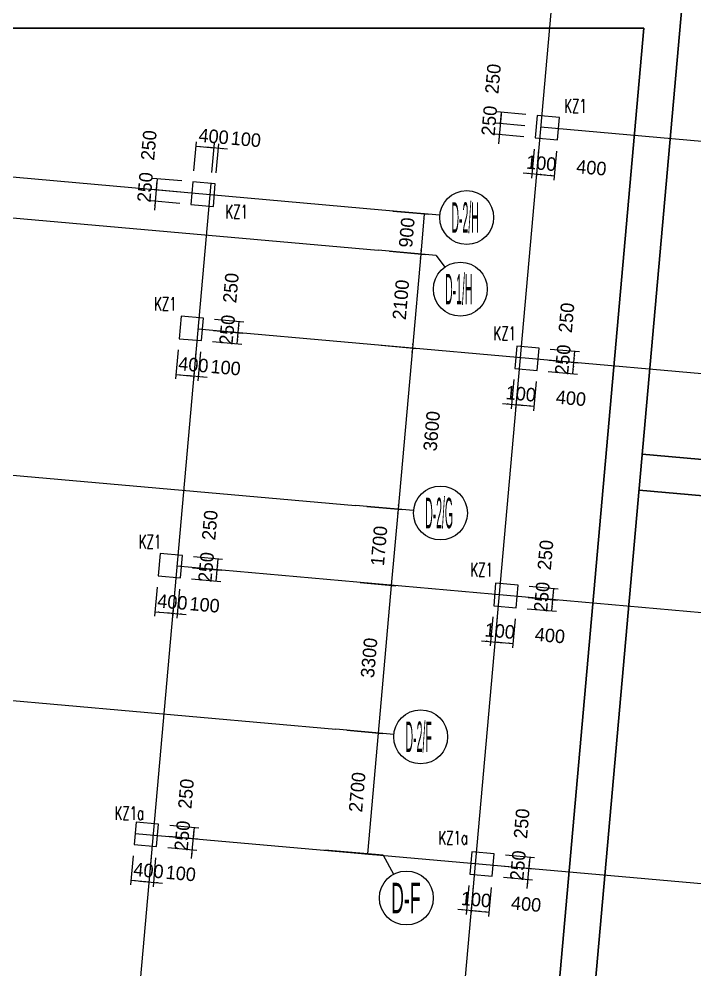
# Model space of a CAD drawing. Extents: x 19107 to 699106, y -67310 to 245688.
# Drawn here: x 583757 to 598803, y 76273 to 97433 of the extents above; entities that cross this region are included whole.
import ezdxf

# ---------------------------------------------------------------- set-up
doc = ezdxf.new("R2010")
doc.units = 0
doc.header["$LTSCALE"] = 100
doc.header["$MEASUREMENT"] = 0
for name, color, linetype in [('AXIS', 3, 'Continuous'), ('DIM', 3, 'Continuous'), ('DOTE', 253, 'Continuous'), ('L-AXIS', 3, 'Continuous')]:
    doc.layers.add(name, color=color, linetype=linetype)
doc.layers.add('Select Column Frame Position', color=7, linetype='Continuous', lineweight=0)
doc.styles.get("Standard").update_dxf_attribs({"font": 'standard'})
doc.styles.add('汉字', font='汉字')
doc.dimstyles.get("Standard").update_dxf_attribs({"dimtxt": 300, "dimasz": 100, "dimexe": 100, "dimexo": 250, "dimgap": 100, "dimtad": 0, "dimtoh": 1, "dimdec": 0, "dimdsep": 46, "dimcen": 0.09, "dimclrt": 7, "dimadec": 0, "dimazin": 0, "dimtfac": 1, "dimtdec": 4, "dimtofl": 0, "dimtmove": 0, "dimatfit": 3, "dimfxl": 1, "dimtolj": 1, "dimtzin": 0, "dimarcsym": 0})

# ---------------------------------------------------------------- blocks, each defined once
blk = doc.blocks.new('*D376')
at = {"layer": 'L-AXIS', "color": 0, "linetype": 'ByBlock', "lineweight": -2}
for p, q in [((591815, 90173), (592612, 90102)), ((592513, 90111), (592195, 86525)), ((591497, 86587), (592294, 86516))]:
    blk.add_line(p, q, dxfattribs=at)
for points in [[(592513, 90111), (592520, 90010), (592487, 90012)], [(592195, 86525), (592187, 86626), (592220, 86623)]]:
    blk.add_solid(points, dxfattribs=at)
at = {"layer": 'L-AXIS', "color": 7, "linetype": 'Continuous', "lineweight": -2, "insert": (592944, 88264), "char_height": 300, "width": 775, "attachment_point": 5, "rotation": 84.9316, "style": '汉字'}
blk.add_mtext('3600', dxfattribs=at)
blk = doc.blocks.new('_AXISO')
blk.add_circle((0, 0), 0.5)
blk = doc.blocks.new('*D710')
at = {"layer": 'L-AXIS', "color": 0, "linetype": 'ByBlock', "lineweight": -2}
for p, q in [((591055, 81606), (591853, 81535)), ((591753, 81544), (591514, 78855)), ((590817, 78917), (591614, 78846))]:
    blk.add_line(p, q, dxfattribs=at)
for points in [[(591753, 81544), (591761, 81443), (591727, 81446)], [(591514, 78855), (591507, 78956), (591540, 78953)]]:
    blk.add_solid(points, dxfattribs=at)
at = {"layer": 'L-AXIS', "color": 7, "linetype": 'Continuous', "lineweight": -2, "insert": (591285, 80230), "char_height": 300, "width": 780, "attachment_point": 5, "rotation": 84.9316, "style": '汉字'}
blk.add_mtext('2700', dxfattribs=at)
blk = doc.blocks.new('*D3582')
at = {"layer": 'L-AXIS', "color": 0, "linetype": 'ByBlock', "lineweight": -2}
for p, q in [((591497, 86587), (592294, 86516)), ((592195, 86525), (592044, 84831)), ((591347, 84893), (592144, 84823))]:
    blk.add_line(p, q, dxfattribs=at)
for points in [[(592195, 86525), (592202, 86424), (592169, 86427)], [(592044, 84831), (592037, 84932), (592070, 84929)]]:
    blk.add_solid(points, dxfattribs=at)
at = {"layer": 'L-AXIS', "color": 7, "linetype": 'Continuous', "lineweight": -2, "insert": (591771, 85709), "char_height": 300, "width": 690, "attachment_point": 5, "rotation": 84.9316, "style": '汉字'}
blk.add_mtext('1700', dxfattribs=at)
blk = doc.blocks.new('*D3919')
at = {"layer": 'L-AXIS', "color": 0, "linetype": 'ByBlock', "lineweight": -2}
for p, q in [((591347, 84893), (592144, 84823)), ((592044, 84831), (591753, 81544)), ((591055, 81606), (591853, 81535))]:
    blk.add_line(p, q, dxfattribs=at)
for points in [[(592044, 84831), (592052, 84730), (592019, 84733)], [(591753, 81544), (591745, 81645), (591778, 81642)]]:
    blk.add_solid(points, dxfattribs=at)
at = {"layer": 'L-AXIS', "color": 7, "linetype": 'Continuous', "lineweight": -2, "insert": (591550, 83219), "char_height": 300, "width": 780, "attachment_point": 5, "rotation": 84.9316, "style": '汉字'}
blk.add_mtext('3300', dxfattribs=at)
blk = doc.blocks.new('*D4257')
at = {"layer": 'L-AXIS', "color": 0, "linetype": 'ByBlock', "lineweight": -2}
for p, q in [((592000, 92264), (592798, 92194)), ((592698, 92202), (592513, 90111)), ((591815, 90173), (592612, 90102))]:
    blk.add_line(p, q, dxfattribs=at)
for points in [[(592698, 92202), (592706, 92101), (592673, 92104)], [(592513, 90111), (592505, 90212), (592538, 90209)]]:
    blk.add_solid(points, dxfattribs=at)
at = {"layer": 'L-AXIS', "color": 7, "linetype": 'Continuous', "lineweight": -2, "insert": (592257, 91187), "char_height": 300, "width": 775, "attachment_point": 5, "rotation": 84.9316, "style": '汉字'}
blk.add_mtext('2100', dxfattribs=at)
blk = doc.blocks.new('*D4593')
at = {"layer": 'L-AXIS', "color": 0, "linetype": 'ByBlock', "lineweight": -2}
for p, q in [((592080, 93161), (592877, 93090)), ((592778, 93099), (592698, 92202)), ((592000, 92264), (592798, 92194))]:
    blk.add_line(p, q, dxfattribs=at)
for points in [[(592778, 93099), (592785, 92998), (592752, 93001)], [(592698, 92202), (592690, 92303), (592724, 92301)]]:
    blk.add_solid(points, dxfattribs=at)
at = {"layer": 'L-AXIS', "color": 7, "linetype": 'Continuous', "lineweight": -2, "insert": (592389, 92682), "char_height": 300, "width": 556.67, "attachment_point": 5, "rotation": 84.9316, "style": '汉字'}
blk.add_mtext('900', dxfattribs=at)
blk = doc.blocks.new('*D1960')
at = {"layer": 'DIM', "color": 0, "linetype": 'ByBlock', "lineweight": -2}
for p, q in [((587297, 90071), (587240, 89424)), ((587696, 90036), (587638, 89388)), ((587249, 89523), (587647, 89488))]:
    blk.add_line(p, q, dxfattribs=at)
for points in [[(587249, 89523), (587350, 89531), (587347, 89498)], [(587647, 89488), (587546, 89480), (587549, 89513)]]:
    blk.add_solid(points, dxfattribs=at)
at = {"layer": 'DIM', "color": 7, "linetype": 'Continuous', "lineweight": -2, "insert": (587640, 89740), "char_height": 300, "width": 576.67, "attachment_point": 5, "rotation": 354.9316, "style": '汉字'}
blk.add_mtext('400', dxfattribs=at)
blk = doc.blocks.new('*D1994')
at = {"layer": 'DIM', "color": 0, "linetype": 'ByBlock', "lineweight": -2}
for p, q in [((587696, 90036), (587638, 89388)), ((587795, 90027), (587738, 89380)), ((587448, 89506), (587946, 89462))]:
    blk.add_line(p, q, dxfattribs=at)
for points in [[(587647, 89488), (587546, 89480), (587549, 89513)], [(587747, 89479), (587848, 89487), (587845, 89454)]]:
    blk.add_solid(points, dxfattribs=at)
at = {"layer": 'DIM', "color": 7, "linetype": 'Continuous', "lineweight": -2, "insert": (588357, 89676), "char_height": 300, "width": 476.67, "attachment_point": 5, "rotation": 354.9316, "style": '汉字'}
blk.add_mtext('100', dxfattribs=at)
blk = doc.blocks.new('*D2307')
at = {"layer": 'DIM', "color": 0, "linetype": 'ByBlock', "lineweight": -2}
for p, q in [((588089, 90503), (588736, 90446)), ((588614, 90205), (588637, 90454)), ((588067, 90254), (588714, 90197))]:
    blk.add_line(p, q, dxfattribs=at)
for points in [[(588637, 90454), (588644, 90353), (588611, 90356)], [(588614, 90205), (588607, 90306), (588640, 90304)]]:
    blk.add_solid(points, dxfattribs=at)
at = {"layer": 'DIM', "color": 7, "linetype": 'Continuous', "lineweight": -2, "insert": (588391, 90517), "char_height": 300, "width": 566.67, "attachment_point": 5, "rotation": 84.9316, "style": '汉字'}
blk.add_mtext('250', dxfattribs=at)
blk = doc.blocks.new('*D20')
at = {"layer": 'DIM', "color": 0, "linetype": 'ByBlock', "lineweight": -2}
for p, q in [((588111, 90752), (588758, 90695)), ((588637, 90454), (588659, 90703)), ((588089, 90503), (588736, 90446))]:
    blk.add_line(p, q, dxfattribs=at)
for points in [[(588659, 90703), (588666, 90602), (588633, 90605)], [(588637, 90454), (588629, 90555), (588662, 90553)]]:
    blk.add_solid(points, dxfattribs=at)
at = {"layer": 'DIM', "color": 7, "linetype": 'Continuous', "lineweight": -2, "insert": (588474, 91449), "char_height": 300, "width": 566.67, "attachment_point": 5, "rotation": 84.9316, "style": '汉字'}
blk.add_mtext('250', dxfattribs=at)
blk = doc.blocks.new('*D1732')
at = {"layer": 'DIM', "color": 0, "linetype": 'ByBlock', "lineweight": -2}
for p, q in [((594768, 89409), (594711, 88761)), ((594868, 89400), (594810, 88752)), ((594520, 88878), (595018, 88834))]:
    blk.add_line(p, q, dxfattribs=at)
for points in [[(594720, 88861), (594618, 88853), (594621, 88886)], [(594819, 88852), (594920, 88860), (594917, 88827)]]:
    blk.add_solid(points, dxfattribs=at)
at = {"layer": 'DIM', "color": 7, "linetype": 'Continuous', "lineweight": -2, "insert": (594927, 89093), "char_height": 300, "width": 476.67, "attachment_point": 5, "rotation": 354.9316, "style": '汉字'}
blk.add_mtext('100', dxfattribs=at)
blk = doc.blocks.new('*D2090')
at = {"layer": 'DIM', "color": 0, "linetype": 'ByBlock', "lineweight": -2}
for p, q in [((594868, 89400), (594810, 88752)), ((595266, 89364), (595209, 88717)), ((594819, 88852), (595218, 88817))]:
    blk.add_line(p, q, dxfattribs=at)
for points in [[(594819, 88852), (594920, 88860), (594917, 88827)], [(595218, 88817), (595116, 88809), (595119, 88842)]]:
    blk.add_solid(points, dxfattribs=at)
at = {"layer": 'DIM', "color": 7, "linetype": 'Continuous', "lineweight": -2, "insert": (596043, 88994), "char_height": 300, "width": 576.67, "attachment_point": 5, "rotation": 354.9316, "style": '汉字'}
blk.add_mtext('400', dxfattribs=at)
blk = doc.blocks.new('*D2406')
at = {"layer": 'DIM', "color": 0, "linetype": 'ByBlock', "lineweight": -2}
for p, q in [((595559, 89840), (596207, 89783)), ((596085, 89543), (596107, 89792)), ((595537, 89591), (596185, 89534))]:
    blk.add_line(p, q, dxfattribs=at)
for points in [[(596107, 89792), (596115, 89691), (596082, 89694)], [(596085, 89543), (596077, 89644), (596111, 89641)]]:
    blk.add_solid(points, dxfattribs=at)
at = {"layer": 'DIM', "color": 7, "linetype": 'Continuous', "lineweight": -2, "insert": (595862, 89854), "char_height": 300, "width": 566.67, "attachment_point": 5, "rotation": 84.9316, "style": '汉字'}
blk.add_mtext('250', dxfattribs=at)
blk = doc.blocks.new('*D2431')
at = {"layer": 'DIM', "color": 0, "linetype": 'ByBlock', "lineweight": -2}
for p, q in [((595581, 90089), (596229, 90032)), ((596107, 89792), (596129, 90041)), ((595559, 89840), (596207, 89783))]:
    blk.add_line(p, q, dxfattribs=at)
for points in [[(596129, 90041), (596137, 89940), (596104, 89943)], [(596107, 89792), (596099, 89893), (596133, 89890)]]:
    blk.add_solid(points, dxfattribs=at)
at = {"layer": 'DIM', "color": 7, "linetype": 'Continuous', "lineweight": -2, "insert": (595944, 90786), "char_height": 300, "width": 566.67, "attachment_point": 5, "rotation": 84.9316, "style": '汉字'}
blk.add_mtext('250', dxfattribs=at)
blk = doc.blocks.new('*D2441')
at = {"layer": 'DIM', "color": 0, "linetype": 'ByBlock', "lineweight": -2}
for p, q in [((587380, 93829), (586732, 93886)), ((586832, 93877), (586810, 93628)), ((587358, 93580), (586710, 93637))]:
    blk.add_line(p, q, dxfattribs=at)
for points in [[(586832, 93877), (586840, 93776), (586806, 93779)], [(586810, 93628), (586802, 93729), (586835, 93726)]]:
    blk.add_solid(points, dxfattribs=at)
at = {"layer": 'DIM', "color": 7, "linetype": 'Continuous', "lineweight": -2, "insert": (586647, 94623), "char_height": 300, "width": 566.67, "attachment_point": 5, "rotation": 84.9316, "style": '汉字'}
blk.add_mtext('250', dxfattribs=at)
blk = doc.blocks.new('*D158')
at = {"layer": 'DIM', "color": 0, "linetype": 'ByBlock', "lineweight": -2}
for p, q in [((586827, 93827), (586770, 93180)), ((587358, 93580), (586710, 93637)), ((587336, 93331), (586688, 93388))]:
    blk.add_line(p, q, dxfattribs=at)
for points in [[(586810, 93628), (586802, 93729), (586835, 93726)], [(586788, 93379), (586795, 93278), (586762, 93281)]]:
    blk.add_solid(points, dxfattribs=at)
at = {"layer": 'DIM', "color": 7, "linetype": 'Continuous', "lineweight": -2, "insert": (586564, 93690), "char_height": 300, "width": 566.67, "attachment_point": 5, "rotation": 84.9316, "style": '汉字'}
blk.add_mtext('250', dxfattribs=at)
blk = doc.blocks.new('*D488')
at = {"layer": 'DIM', "color": 0, "linetype": 'ByBlock', "lineweight": -2}
for p, q in [((587651, 94056), (587708, 94703)), ((587699, 94603), (588098, 94568)), ((588049, 94020), (588107, 94668))]:
    blk.add_line(p, q, dxfattribs=at)
for points in [[(587699, 94603), (587800, 94611), (587798, 94578)], [(588098, 94568), (587997, 94560), (588000, 94593)]]:
    blk.add_solid(points, dxfattribs=at)
at = {"layer": 'DIM', "color": 7, "linetype": 'Continuous', "lineweight": -2, "insert": (588090, 94820), "char_height": 300, "width": 576.67, "attachment_point": 5, "rotation": 354.9316, "style": '汉字'}
blk.add_mtext('400', dxfattribs=at)
blk = doc.blocks.new('*D838')
at = {"layer": 'DIM', "color": 0, "linetype": 'ByBlock', "lineweight": -2}
for p, q in [((587899, 94586), (588397, 94542)), ((588049, 94020), (588107, 94668)), ((588149, 94011), (588206, 94659))]:
    blk.add_line(p, q, dxfattribs=at)
for points in [[(588098, 94568), (587997, 94560), (588000, 94593)], [(588197, 94559), (588299, 94567), (588296, 94534)]]:
    blk.add_solid(points, dxfattribs=at)
at = {"layer": 'DIM', "color": 7, "linetype": 'Continuous', "lineweight": -2, "insert": (588807, 94756), "char_height": 300, "width": 476.67, "attachment_point": 5, "rotation": 354.9316, "style": '汉字'}
blk.add_mtext('100', dxfattribs=at)
blk = doc.blocks.new('*D1164')
at = {"layer": 'DIM', "color": 0, "linetype": 'ByBlock', "lineweight": -2}
for p, q in [((586829, 84792), (586772, 84144)), ((587228, 84757), (587170, 84109)), ((586781, 84244), (587179, 84209))]:
    blk.add_line(p, q, dxfattribs=at)
for points in [[(586781, 84244), (586882, 84252), (586879, 84219)], [(587179, 84209), (587078, 84201), (587081, 84234)]]:
    blk.add_solid(points, dxfattribs=at)
at = {"layer": 'DIM', "color": 7, "linetype": 'Continuous', "lineweight": -2, "insert": (587172, 84460), "char_height": 300, "width": 576.67, "attachment_point": 5, "rotation": 354.9316, "style": '汉字'}
blk.add_mtext('400', dxfattribs=at)
blk = doc.blocks.new('*D4174')
at = {"layer": 'DIM', "color": 0, "linetype": 'ByBlock', "lineweight": -2}
for p, q in [((587228, 84757), (587170, 84109)), ((587327, 84748), (587270, 84100)), ((586980, 84226), (587478, 84182))]:
    blk.add_line(p, q, dxfattribs=at)
for points in [[(587179, 84209), (587078, 84201), (587081, 84234)], [(587279, 84200), (587380, 84208), (587377, 84174)]]:
    blk.add_solid(points, dxfattribs=at)
at = {"layer": 'DIM', "color": 7, "linetype": 'Continuous', "lineweight": -2, "insert": (587889, 84397), "char_height": 300, "width": 476.67, "attachment_point": 5, "rotation": 354.9316, "style": '汉字'}
blk.add_mtext('100', dxfattribs=at)
blk = doc.blocks.new('*D4507')
at = {"layer": 'DIM', "color": 0, "linetype": 'ByBlock', "lineweight": -2}
for p, q in [((587620, 85224), (588268, 85166)), ((588146, 84926), (588168, 85175)), ((587598, 84975), (588246, 84917))]:
    blk.add_line(p, q, dxfattribs=at)
for points in [[(588168, 85175), (588176, 85074), (588143, 85077)], [(588146, 84926), (588138, 85027), (588172, 85024)]]:
    blk.add_solid(points, dxfattribs=at)
at = {"layer": 'DIM', "color": 7, "linetype": 'Continuous', "lineweight": -2, "insert": (587923, 85237), "char_height": 300, "width": 566.67, "attachment_point": 5, "rotation": 84.9316, "style": '汉字'}
blk.add_mtext('250', dxfattribs=at)
blk = doc.blocks.new('*D4874')
at = {"layer": 'DIM', "color": 0, "linetype": 'ByBlock', "lineweight": -2}
for p, q in [((587643, 85473), (588290, 85415)), ((588168, 85175), (588190, 85424)), ((587620, 85224), (588268, 85166))]:
    blk.add_line(p, q, dxfattribs=at)
for points in [[(588168, 85175), (588161, 85276), (588194, 85273)], [(588190, 85424), (588198, 85323), (588165, 85326)]]:
    blk.add_solid(points, dxfattribs=at)
at = {"layer": 'DIM', "color": 7, "linetype": 'Continuous', "lineweight": -2, "insert": (588006, 86170), "char_height": 300, "width": 566.67, "attachment_point": 5, "rotation": 84.9316, "style": '汉字'}
blk.add_mtext('250', dxfattribs=at)
blk = doc.blocks.new('*D5198')
at = {"layer": 'DIM', "color": 0, "linetype": 'ByBlock', "lineweight": -2}
for p, q in [((594300, 84129), (594242, 83482)), ((594400, 84121), (594342, 83473)), ((594052, 83599), (594550, 83555))]:
    blk.add_line(p, q, dxfattribs=at)
for points in [[(594251, 83581), (594150, 83574), (594153, 83607)], [(594351, 83573), (594452, 83580), (594449, 83547)]]:
    blk.add_solid(points, dxfattribs=at)
at = {"layer": 'DIM', "color": 7, "linetype": 'Continuous', "lineweight": -2, "insert": (594459, 83814), "char_height": 300, "width": 476.67, "attachment_point": 5, "rotation": 354.9316, "style": '汉字'}
blk.add_mtext('100', dxfattribs=at)
blk = doc.blocks.new('*D2885')
at = {"layer": 'DIM', "color": 0, "linetype": 'ByBlock', "lineweight": -2}
for p, q in [((594400, 84121), (594342, 83473)), ((594798, 84085), (594741, 83438)), ((594351, 83573), (594749, 83537))]:
    blk.add_line(p, q, dxfattribs=at)
for points in [[(594351, 83573), (594452, 83580), (594449, 83547)], [(594749, 83537), (594648, 83530), (594651, 83563)]]:
    blk.add_solid(points, dxfattribs=at)
at = {"layer": 'DIM', "color": 7, "linetype": 'Continuous', "lineweight": -2, "insert": (595575, 83715), "char_height": 300, "width": 576.67, "attachment_point": 5, "rotation": 354.9316, "style": '汉字'}
blk.add_mtext('400', dxfattribs=at)
blk = doc.blocks.new('*D3215')
at = {"layer": 'DIM', "color": 0, "linetype": 'ByBlock', "lineweight": -2}
for p, q in [((595091, 84561), (595739, 84504)), ((595617, 84264), (595639, 84513)), ((595069, 84312), (595717, 84255))]:
    blk.add_line(p, q, dxfattribs=at)
for points in [[(595639, 84513), (595647, 84411), (595614, 84414)], [(595617, 84264), (595609, 84365), (595642, 84362)]]:
    blk.add_solid(points, dxfattribs=at)
at = {"layer": 'DIM', "color": 7, "linetype": 'Continuous', "lineweight": -2, "insert": (595394, 84575), "char_height": 300, "width": 566.67, "attachment_point": 5, "rotation": 84.9316, "style": '汉字'}
blk.add_mtext('250', dxfattribs=at)
blk = doc.blocks.new('*D3564')
at = {"layer": 'DIM', "color": 0, "linetype": 'ByBlock', "lineweight": -2}
for p, q in [((595113, 84810), (595761, 84753)), ((595639, 84513), (595661, 84762)), ((595091, 84561), (595739, 84504))]:
    blk.add_line(p, q, dxfattribs=at)
for points in [[(595661, 84762), (595669, 84660), (595636, 84663)], [(595639, 84513), (595631, 84614), (595664, 84611)]]:
    blk.add_solid(points, dxfattribs=at)
at = {"layer": 'DIM', "color": 7, "linetype": 'Continuous', "lineweight": -2, "insert": (595476, 85507), "char_height": 300, "width": 566.67, "attachment_point": 5, "rotation": 84.9316, "style": '汉字'}
blk.add_mtext('250', dxfattribs=at)
blk = doc.blocks.new('*D3899')
at = {"layer": 'DIM', "color": 0, "linetype": 'ByBlock', "lineweight": -2}
for p, q in [((586299, 78815), (586242, 78168)), ((586698, 78780), (586640, 78133)), ((586251, 78268), (586649, 78232))]:
    blk.add_line(p, q, dxfattribs=at)
for points in [[(586251, 78268), (586352, 78275), (586349, 78242)], [(586649, 78232), (586548, 78224), (586551, 78258)]]:
    blk.add_solid(points, dxfattribs=at)
at = {"layer": 'DIM', "color": 7, "linetype": 'Continuous', "lineweight": -2, "insert": (586641, 78484), "char_height": 300, "width": 576.67, "attachment_point": 5, "rotation": 354.9316, "style": '汉字'}
blk.add_mtext('400', dxfattribs=at)
blk = doc.blocks.new('*D1625')
at = {"layer": 'DIM', "color": 0, "linetype": 'ByBlock', "lineweight": -2}
for p, q in [((586698, 78780), (586640, 78133)), ((586797, 78771), (586740, 78124)), ((586450, 78250), (586948, 78206))]:
    blk.add_line(p, q, dxfattribs=at)
for points in [[(586649, 78232), (586548, 78224), (586551, 78258)], [(586749, 78223), (586850, 78231), (586847, 78198)]]:
    blk.add_solid(points, dxfattribs=at)
at = {"layer": 'DIM', "color": 7, "linetype": 'Continuous', "lineweight": -2, "insert": (587359, 78420), "char_height": 300, "width": 476.67, "attachment_point": 5, "rotation": 354.9316, "style": '汉字'}
blk.add_mtext('100', dxfattribs=at)
blk = doc.blocks.new('*D1948')
at = {"layer": 'DIM', "color": 0, "linetype": 'ByBlock', "lineweight": -2}
for p, q in [((587598, 78750), (587656, 79398)), ((587090, 79247), (587738, 79190)), ((587068, 78998), (587716, 78941))]:
    blk.add_line(p, q, dxfattribs=at)
for points in [[(587638, 79199), (587630, 79300), (587664, 79297)], [(587616, 78950), (587624, 78848), (587591, 78851)]]:
    blk.add_solid(points, dxfattribs=at)
at = {"layer": 'DIM', "color": 7, "linetype": 'Continuous', "lineweight": -2, "insert": (587393, 79261), "char_height": 300, "width": 566.67, "attachment_point": 5, "rotation": 84.9316, "style": '汉字'}
blk.add_mtext('250', dxfattribs=at)
blk = doc.blocks.new('*D1984')
at = {"layer": 'DIM', "color": 0, "linetype": 'ByBlock', "lineweight": -2}
for p, q in [((587112, 79496), (587760, 79439)), ((587638, 79199), (587660, 79448)), ((587090, 79247), (587738, 79190))]:
    blk.add_line(p, q, dxfattribs=at)
for points in [[(587660, 79448), (587668, 79347), (587635, 79349)], [(587638, 79199), (587630, 79300), (587664, 79297)]]:
    blk.add_solid(points, dxfattribs=at)
at = {"layer": 'DIM', "color": 7, "linetype": 'Continuous', "lineweight": -2, "insert": (587475, 80193), "char_height": 300, "width": 566.67, "attachment_point": 5, "rotation": 84.9316, "style": '汉字'}
blk.add_mtext('250', dxfattribs=at)
blk = doc.blocks.new('*D2294')
at = {"layer": 'DIM', "color": 0, "linetype": 'ByBlock', "lineweight": -2}
for p, q in [((593770, 78153), (593712, 77505)), ((593869, 78144), (593812, 77497)), ((593522, 77623), (594020, 77578))]:
    blk.add_line(p, q, dxfattribs=at)
for points in [[(593721, 77605), (593620, 77597), (593623, 77630)], [(593821, 77596), (593922, 77604), (593919, 77571)]]:
    blk.add_solid(points, dxfattribs=at)
at = {"layer": 'DIM', "color": 7, "linetype": 'Continuous', "lineweight": -2, "insert": (593929, 77838), "char_height": 300, "width": 476.67, "attachment_point": 5, "rotation": 354.9316, "style": '汉字'}
blk.add_mtext('100', dxfattribs=at)
blk = doc.blocks.new('*D2643')
at = {"layer": 'DIM', "color": 0, "linetype": 'ByBlock', "lineweight": -2}
for p, q in [((593869, 78144), (593812, 77497)), ((594268, 78109), (594210, 77461)), ((593821, 77596), (594219, 77561))]:
    blk.add_line(p, q, dxfattribs=at)
for points in [[(593821, 77596), (593922, 77604), (593919, 77571)], [(594219, 77561), (594118, 77553), (594121, 77586)]]:
    blk.add_solid(points, dxfattribs=at)
at = {"layer": 'DIM', "color": 7, "linetype": 'Continuous', "lineweight": -2, "insert": (595045, 77739), "char_height": 300, "width": 576.67, "attachment_point": 5, "rotation": 354.9316, "style": '汉字'}
blk.add_mtext('400', dxfattribs=at)
blk = doc.blocks.new('*D340')
at = {"layer": 'DIM', "color": 0, "linetype": 'ByBlock', "lineweight": -2}
for p, q in [((595069, 78088), (595127, 78735)), ((594561, 78585), (595209, 78527)), ((594539, 78336), (595186, 78278))]:
    blk.add_line(p, q, dxfattribs=at)
for points in [[(595109, 78536), (595101, 78637), (595134, 78634)], [(595087, 78287), (595095, 78186), (595061, 78189)]]:
    blk.add_solid(points, dxfattribs=at)
at = {"layer": 'DIM', "color": 7, "linetype": 'Continuous', "lineweight": -2, "insert": (594863, 78598), "char_height": 300, "width": 566.67, "attachment_point": 5, "rotation": 84.9316, "style": '汉字'}
blk.add_mtext('250', dxfattribs=at)
blk = doc.blocks.new('*D699')
at = {"layer": 'DIM', "color": 0, "linetype": 'ByBlock', "lineweight": -2}
for p, q in [((594583, 78834), (595231, 78776)), ((595109, 78536), (595131, 78785)), ((594561, 78585), (595209, 78527))]:
    blk.add_line(p, q, dxfattribs=at)
for points in [[(595131, 78785), (595139, 78684), (595106, 78687)], [(595109, 78536), (595101, 78637), (595134, 78634)]]:
    blk.add_solid(points, dxfattribs=at)
at = {"layer": 'DIM', "color": 7, "linetype": 'Continuous', "lineweight": -2, "insert": (594946, 79531), "char_height": 300, "width": 566.67, "attachment_point": 5, "rotation": 84.9316, "style": '汉字'}
blk.add_mtext('250', dxfattribs=at)
blk = doc.blocks.new('*D2204')
at = {"layer": 'DIM', "color": 0, "linetype": 'ByBlock', "lineweight": -2}
for p, q in [((595040, 95308), (594393, 95365)), ((594492, 95356), (594470, 95107)), ((595018, 95059), (594371, 95116))]:
    blk.add_line(p, q, dxfattribs=at)
for points in [[(594492, 95356), (594500, 95255), (594467, 95258)], [(594470, 95107), (594463, 95208), (594496, 95205)]]:
    blk.add_solid(points, dxfattribs=at)
at = {"layer": 'DIM', "color": 7, "linetype": 'Continuous', "lineweight": -2, "insert": (594308, 96102), "char_height": 300, "width": 566.67, "attachment_point": 5, "rotation": 84.9316, "style": '汉字'}
blk.add_mtext('250', dxfattribs=at)
blk = doc.blocks.new('*D2239')
at = {"layer": 'DIM', "color": 0, "linetype": 'ByBlock', "lineweight": -2}
for p, q in [((594488, 95306), (594431, 94659)), ((595018, 95059), (594371, 95116)), ((594996, 94810), (594349, 94867))]:
    blk.add_line(p, q, dxfattribs=at)
for points in [[(594470, 95107), (594463, 95208), (594496, 95205)], [(594448, 94858), (594456, 94757), (594423, 94760)]]:
    blk.add_solid(points, dxfattribs=at)
at = {"layer": 'DIM', "color": 7, "linetype": 'Continuous', "lineweight": -2, "insert": (594225, 95169), "char_height": 300, "width": 566.67, "attachment_point": 5, "rotation": 84.9316, "style": '汉字'}
blk.add_mtext('250', dxfattribs=at)
blk = doc.blocks.new('*D2544')
at = {"layer": 'DIM', "color": 0, "linetype": 'ByBlock', "lineweight": -2}
for p, q in [((595223, 94538), (595166, 93891)), ((595323, 94530), (595265, 93882)), ((594975, 94008), (595473, 93964))]:
    blk.add_line(p, q, dxfattribs=at)
for points in [[(595175, 93991), (595073, 93983), (595076, 94016)], [(595274, 93982), (595375, 93990), (595372, 93956)]]:
    blk.add_solid(points, dxfattribs=at)
at = {"layer": 'DIM', "color": 7, "linetype": 'Continuous', "lineweight": -2, "insert": (595382, 94223), "char_height": 300, "width": 476.67, "attachment_point": 5, "rotation": 354.9316, "style": '汉字'}
blk.add_mtext('100', dxfattribs=at)
blk = doc.blocks.new('*D276')
at = {"layer": 'DIM', "color": 0, "linetype": 'ByBlock', "lineweight": -2}
for p, q in [((595323, 94530), (595265, 93882)), ((595721, 94494), (595664, 93847)), ((595274, 93982), (595673, 93946))]:
    blk.add_line(p, q, dxfattribs=at)
for points in [[(595274, 93982), (595375, 93990), (595372, 93956)], [(595673, 93946), (595571, 93939), (595574, 93972)]]:
    blk.add_solid(points, dxfattribs=at)
at = {"layer": 'DIM', "color": 7, "linetype": 'Continuous', "lineweight": -2, "insert": (596498, 94124), "char_height": 300, "width": 576.67, "attachment_point": 5, "rotation": 354.9316, "style": '汉字'}
blk.add_mtext('400', dxfattribs=at)
blk = doc.blocks.new('后浇带现场')
at = {"color": 6, "lineweight": 30}
for points in [[(777111, 575147), (781539, 625070)], [(780665, 624270), (707583, 624270)], [(776314, 575218), (780665, 624270)], [(812307, 611982), (780627, 614792)], [(812236, 611185), (780557, 613995)]]:
    blk.add_lwpolyline(points, dxfattribs=at)

msp = doc.modelspace()

# ---------------------------------------------------------------- linework, layer by layer
at = {"layer": 'DOTE'}
for p, q in [((596391.7, 106582.3), (590946.9, 45191.9)), ((665939.9, 88768.5), (595366.9, 95027.7)), ((571158.1, 94112.8), (591751.3, 92286.4)), ((591830.8, 93182.9), (582327.4, 94025.7)), ((588027.2, 93771.2), (583775, 45828)), ((665484.9, 83638.6), (587740.1, 90533.9)), ((570388.9, 88458.7), (591247.7, 86608.7)), ((665016.7, 78359.4), (587271.8, 85254.6)), ((563058.1, 84089.2), (590806, 81628.2)), ((586343.3, 79313.4), (664486.6, 72382.8))]:
    msp.add_line(p, q, dxfattribs=at)
at = {"layer": 'L-AXIS'}
for p, q in [((593123.7, 93068.2), (591830.8, 93182.9)), ((593044.2, 92171.7), (591751.3, 92286.4)), ((593044.2, 92171.7), (593231.3, 91909.7)), ((592540.6, 86494), (591247.7, 86608.7)), ((592098.9, 81513.6), (590806, 81628.2)), ((591860.4, 78824.1), (590567.5, 78938.8)), ((591860.4, 78824.1), (592091.1, 78401.3))]:
    msp.add_line(p, q, dxfattribs=at)
at = {"layer": 'Select Column Frame Position', "color": 7, "linetype": 'Continuous', "lineweight": -3}
for points in [[(595245.2, 94787.5), (595743.2, 94743.3), (595787.4, 95241.4), (595289.4, 95285.5), (595245.2, 94787.5)], [(587584.6, 93308.5), (588082.6, 93264.3), (588126.8, 93762.4), (587628.7, 93806.5), (587584.6, 93308.5)], [(587319.5, 90320.2), (587817.6, 90276), (587861.7, 90774.1), (587363.7, 90818.3), (587319.5, 90320.2)], [(594790.2, 89657.6), (595288.3, 89613.5), (595332.4, 90111.5), (594834.4, 90155.7), (594790.2, 89657.6)], [(586851.3, 85040.9), (587349.4, 84996.8), (587393.5, 85494.8), (586895.5, 85539), (586851.3, 85040.9)], [(594322, 84378.4), (594820, 84334.2), (594864.2, 84832.2), (594366.2, 84876.4), (594322, 84378.4)], [(586321.2, 79064.4), (586819.3, 79020.2), (586863.5, 79518.3), (586365.4, 79562.4), (586321.2, 79064.4)], [(593791.9, 78401.8), (594290, 78357.7), (594334.1, 78855.7), (593836.1, 78899.9), (593791.9, 78401.8)]]:
    msp.add_lwpolyline(points, dxfattribs=at)

# ---------------------------------------------------------------- block references
at = {"color": 3, "lineweight": 30}
msp.add_blockref('后浇带现场', (-182998.7, -527042.1), dxfattribs=at)
at = {"layer": 'AXIS'}
ref = msp.add_blockref('_AXISO', (593721.4, 93015.2), dxfattribs=dict(at, xscale=1199.999999999997, yscale=1200, rotation=359.999645787379))
ref.add_attrib('A', 'D-2/H', (593382, 92675.8), dxfattribs={"height": 678.82, "style": '汉字', "width": 0.257426})
ref = msp.add_blockref('_AXISO', (593580, 91421.5), dxfattribs=dict(at, xscale=1199.999999999997, yscale=1200, rotation=359.999645787379))
ref.add_attrib('A', 'D-1/H', (593240.6, 91082), dxfattribs={"height": 678.82, "style": '汉字', "width": 0.257426})
ref = msp.add_blockref('_AXISO', (593138.3, 86441), dxfattribs=dict(at, xscale=1199.999999999997, yscale=1200, rotation=359.999645787379))
ref.add_attrib('A', 'D-2/G', (592798.9, 86101.6), dxfattribs={"height": 678.82, "style": '汉字', "width": 0.254902})
ref = msp.add_blockref('_AXISO', (592696.6, 81460.6), dxfattribs=dict(at, xscale=1199.999999999997, yscale=1200, rotation=359.999645787379))
ref.add_attrib('A', 'D-2/F', (592357.2, 81121.1), dxfattribs={"height": 678.82, "style": '汉字', "width": 0.26})
ref = msp.add_blockref('_AXISO', (592378.5, 77874.6), dxfattribs=dict(at, xscale=1199.999999999997, yscale=1200, rotation=359.999645787379))
ref.add_attrib('A', 'D-F', (592039.1, 77535.2), dxfattribs={"height": 678.82, "style": '汉字', "width": 0.433333})

# ---------------------------------------------------------------- texts
at = {"color": 200, "linetype": 'Continuous', "lineweight": -3, "width": 0.7}
for s, p in [('KZ1', (595893.5, 95347.4)), ('KZ1', (588351.4, 92995.9)), ('KZ1', (586763, 90943.5)), ('KZ1', (594318, 90288.2)), ('KZ1', (586422.5, 85653.4)), ('KZ1', (593805.5, 85029.2)), ('KZ1a', (585884.7, 79611.3)), ('KZ1a', (593091.5, 79065))]:
    msp.add_text(s, height=300, dxfattribs=at).set_placement(p)

# ---------------------------------------------------------------- dimensions: what is measured, and where the dimension line sits
at = {"layer": 'DIM', "color": 200}
for p1, p2, distance, picture, middle in [((595289.4, 95285.5), (595267.3, 95036.5), -800, '*D2204', (594262.7, 95595.5)), ((595267.3, 95036.5), (595245.2, 94787.5), -800, '*D2239', (594180, 94663)), ((587628.7, 93806.5), (588027.2, 93771.2), 800, '*D488', (587504.3, 94871.7)), ((587628.7, 93806.5), (587606.7, 93557.5), -800, '*D2441', (586602.1, 94116.5)), ((588027.2, 93771.2), (588126.8, 93762.4), 800, '*D838', (588420.7, 94790.4)), ((595245.2, 94787.5), (595344.8, 94778.7), -800, '*D2544', (594995.5, 94257.5)), ((595344.8, 94778.7), (595743.2, 94743.3), -800, '*D276', (595911.9, 94176.2)), ((587606.7, 93557.5), (587584.6, 93308.5), -800, '*D158', (586519.4, 93184)), ((587839.7, 90525.1), (587861.7, 90774.1), -800, '*D20', (588428.9, 90942.7)), ((595310.3, 89862.5), (595332.4, 90111.5), -800, '*D2431', (595899.5, 90280.1)), ((587817.6, 90276), (587839.7, 90525.1), -800, '*D2307', (588346.2, 90010.2)), ((587319.5, 90320.2), (587718, 90284.9), -800, '*D1960', (587053.7, 89791.6)), ((587718, 90284.9), (587817.6, 90276), -800, '*D1994', (587970.1, 89710.4)), ((595288.3, 89613.5), (595310.3, 89862.5), -800, '*D2406', (595816.8, 89347.7)), ((594790.2, 89657.6), (594889.8, 89648.8), -800, '*D1732', (594540.5, 89127.6)), ((594889.8, 89648.8), (595288.3, 89613.5), -800, '*D2090', (595456.9, 89046.4)), ((587371.4, 85245.8), (587393.5, 85494.8), -800, '*D4874', (587960.6, 85663.5)), ((594842.1, 84583.2), (594864.2, 84832.2), -800, '*D3564', (595431.3, 85000.9)), ((587349.4, 84996.8), (587371.4, 85245.8), -800, '*D4507', (587877.9, 84731)), ((586851.3, 85040.9), (587249.7, 85005.6), -800, '*D1164', (586585.5, 84512.4)), ((587249.7, 85005.6), (587349.4, 84996.8), -800, '*D4174', (587501.9, 84431.1)), ((594820, 84334.2), (594842.1, 84583.2), -800, '*D3215', (595348.6, 84068.4)), ((594322, 84378.4), (594421.6, 84369.5), -800, '*D5198', (594072.3, 83848.4)), ((594421.6, 84369.5), (594820, 84334.2), -800, '*D2885', (594988.7, 83767.1)), ((586841.4, 79269.3), (586863.5, 79518.3), -800, '*D1984', (587430.6, 79686.9)), ((594312, 78606.7), (594334.1, 78855.7), -800, '*D699', (594901.3, 79024.3)), ((586819.3, 79020.2), (586841.4, 79269.3), -800, '*D1948', (587347.9, 78754.4)), ((586321.2, 79064.4), (586719.7, 79029.1), -800, '*D3899', (586055.4, 78535.8)), ((586719.7, 79029.1), (586819.3, 79020.2), -800, '*D1625', (586971.8, 78454.5)), ((594290, 78357.7), (594312, 78606.7), -800, '*D340', (594818.5, 78091.8)), ((593791.9, 78401.8), (593891.5, 78393), -800, '*D2294', (593542.2, 77871.8)), ((593891.5, 78393), (594290, 78357.7), -800, '*D2643', (594458.6, 77790.5))]:
    dim = msp.add_aligned_dim(p1=p1, p2=p2, distance=distance, dimstyle='Standard', dxfattribs=at)
    dim.commit()
    dim.dimension.update_dxf_attribs({"geometry": picture, "text_midpoint": middle})
at = {"layer": 'L-AXIS'}
for base, p1, p2, picture, middle in [((592698.2, 92202.4), (591830.8, 93182.9), (591751.3, 92286.4), '*D4593', (592389.3, 92681.6)), ((592512.7, 90110.6), (591751.3, 92286.4), (591565.8, 90194.6), '*D4257', (592256.8, 91187.4)), ((592194.6, 86524.7), (591565.8, 90194.6), (591247.7, 86608.7), '*D376', (592943.6, 88264.1)), ((592044.4, 84831.3), (591247.7, 86608.7), (591097.6, 84915.3), '*D3582', (591770.9, 85708.9)), ((591752.9, 81544.2), (591097.6, 84915.3), (590806, 81628.2), '*D3919', (591550, 83218.7)), ((591514.4, 78854.8), (590806, 81628.2), (590567.5, 78938.8), '*D710', (591285, 80230.4))]:
    dim = msp.add_linear_dim(base=base, p1=p1, p2=p2, angle=84.93165, dimstyle='Standard', dxfattribs=at)
    dim.commit()
    dim.dimension.update_dxf_attribs({"geometry": picture, "text_midpoint": middle})

doc.saveas('drawing.dxf')
